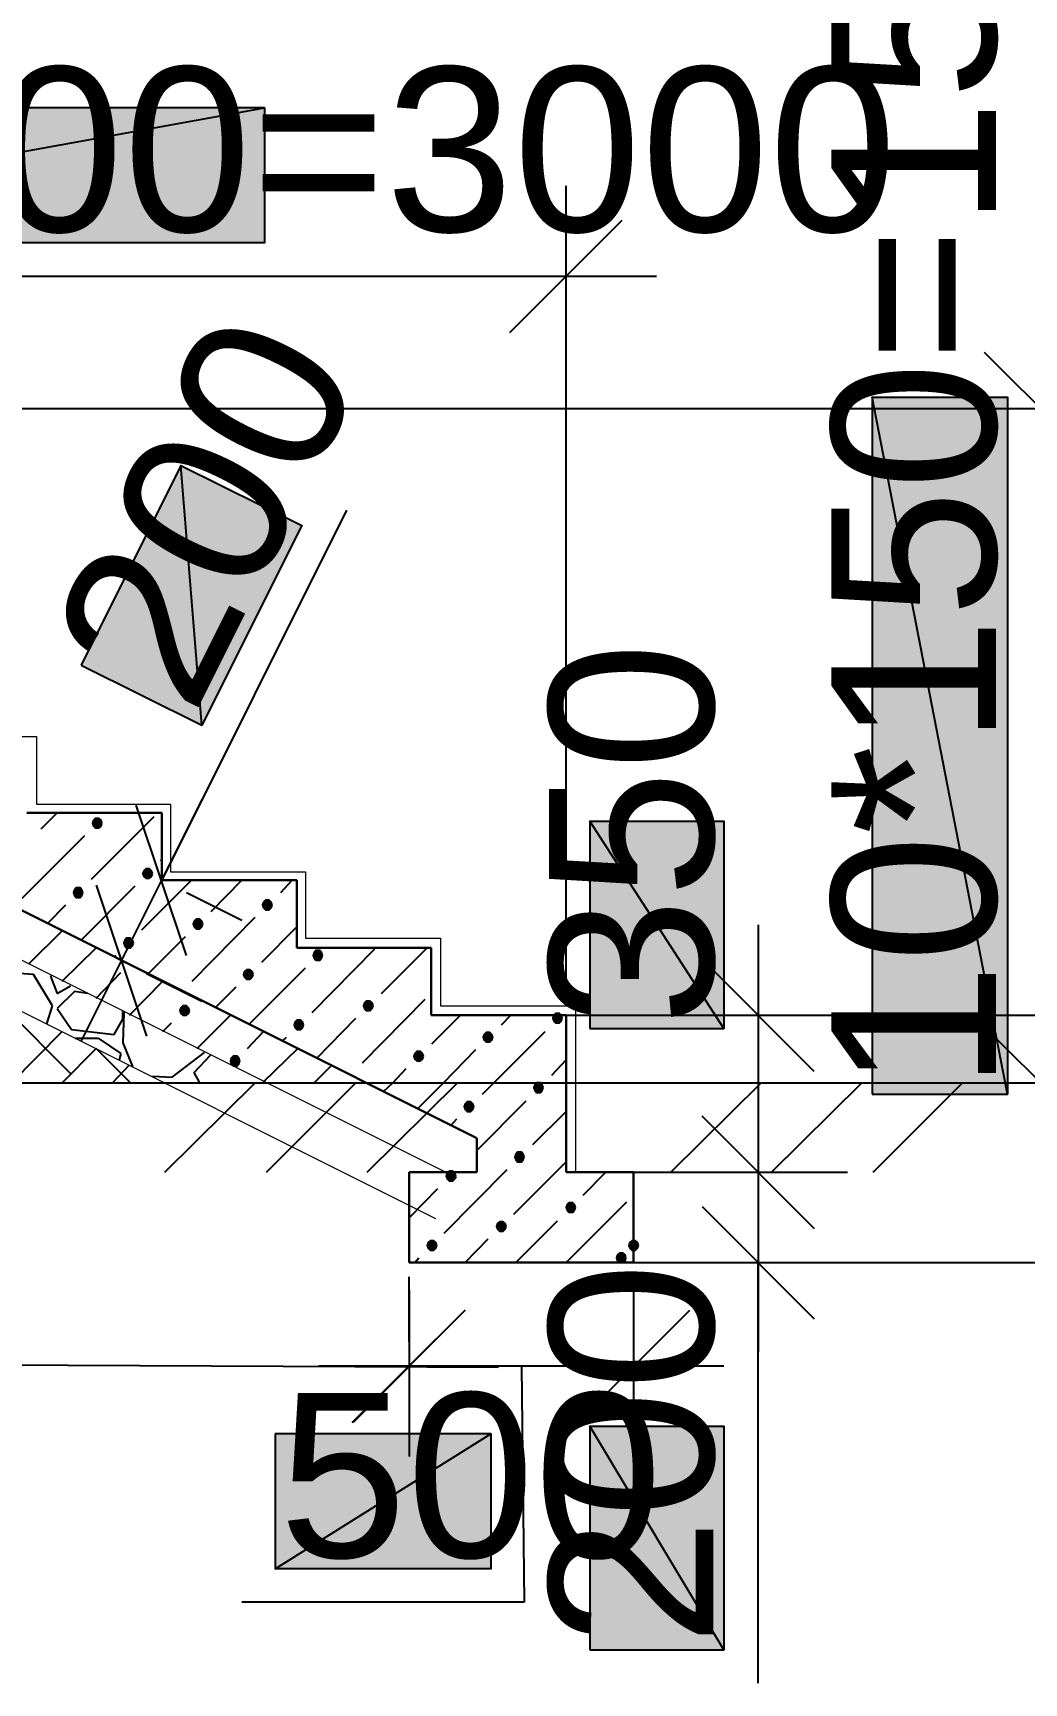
# Model space of a CAD drawing. Extents: x 8 to 21351, y 0 to 420.
# Drawn here: x 18423.39 to 18445.45, y 95.57 to 132.29 of the extents above; entities that cross this region are included whole.
import ezdxf

# ---------------------------------------------------------------- set-up
doc = ezdxf.new("R2010")
doc.units = 0
doc.styles.add('TEYPDFCAD_TEXT', font='arial.ttf')

msp = doc.modelspace()

# ---------------------------------------------------------------- hatches: boundary and pattern name
at = {"true_color": 0xffffff}
h = msp.add_hatch(color=0, dxfattribs=at)
h.paths.add_polyline_path([(18411.975, 130.619), (18411.975, 127.614), (18428.549, 130.619)])
h.paths.add_polyline_path([(18411.975, 127.614), (18428.549, 130.619), (18428.549, 127.614)])
h = msp.add_hatch(color=0, dxfattribs=at)
h.paths.add_polyline_path([(18442.074, 108.67), (18445.08, 108.67), (18442.074, 124.185)])
h.paths.add_polyline_path([(18445.08, 108.67), (18442.074, 124.185), (18445.08, 124.185)])
h = msp.add_hatch(color=0, dxfattribs=at)
h.paths.add_polyline_path([(18424.463, 118.216), (18427.152, 116.882), (18426.686, 122.661)])
h.paths.add_polyline_path([(18427.152, 116.882), (18426.686, 122.661), (18429.374, 121.327)])
for points in [[(18424.929, 114.702), (18424.908, 114.766), (18424.866, 114.808), (18424.781, 114.808), (18424.739, 114.766), (18424.717, 114.702), (18424.739, 114.639), (18424.781, 114.596), (18424.866, 114.596), (18424.908, 114.639)], [(18426.051, 113.58), (18426.03, 113.644), (18425.987, 113.686), (18425.903, 113.686), (18425.86, 113.644), (18425.839, 113.58), (18425.86, 113.517), (18425.903, 113.475), (18425.987, 113.475), (18426.03, 113.517)], [(18424.506, 113.157), (18424.485, 113.221), (18424.442, 113.263), (18424.358, 113.263), (18424.315, 113.221), (18424.294, 113.157), (18424.315, 113.094), (18424.358, 113.051), (18424.442, 113.051), (18424.485, 113.094)], [(18428.718, 112.882), (18428.697, 112.945), (18428.654, 112.988), (18428.57, 112.988), (18428.527, 112.945), (18428.506, 112.882), (18428.527, 112.818), (18428.57, 112.776), (18428.654, 112.776), (18428.697, 112.818)], [(18427.173, 112.459), (18427.152, 112.522), (18427.109, 112.564), (18427.025, 112.564), (18426.982, 112.522), (18426.961, 112.459), (18426.982, 112.395), (18427.025, 112.353), (18427.109, 112.353), (18427.152, 112.395)], [(18425.628, 112.035), (18425.606, 112.099), (18425.564, 112.141), (18425.479, 112.141), (18425.437, 112.099), (18425.416, 112.035), (18425.437, 111.972), (18425.479, 111.929), (18425.564, 111.929), (18425.606, 111.972)], [(18429.84, 111.76), (18429.819, 111.823), (18429.776, 111.866), (18429.692, 111.866), (18429.649, 111.823), (18429.628, 111.76), (18429.649, 111.697), (18429.692, 111.654), (18429.776, 111.654), (18429.819, 111.697)], [(18428.295, 111.337), (18428.273, 111.4), (18428.231, 111.442), (18428.146, 111.442), (18428.104, 111.4), (18428.083, 111.337), (18428.104, 111.273), (18428.146, 111.231), (18428.231, 111.231), (18428.273, 111.273)], [(18426.876, 110.532), (18426.855, 110.596), (18426.813, 110.638), (18426.728, 110.638), (18426.686, 110.596), (18426.665, 110.532), (18426.686, 110.469), (18426.728, 110.427), (18426.813, 110.427), (18426.855, 110.469)], [(18430.962, 110.638), (18430.94, 110.702), (18430.898, 110.744), (18430.813, 110.744), (18430.771, 110.702), (18430.75, 110.638), (18430.771, 110.575), (18430.813, 110.532), (18430.898, 110.532), (18430.94, 110.575)], [(18429.416, 110.215), (18429.395, 110.278), (18429.353, 110.321), (18429.268, 110.321), (18429.226, 110.278), (18429.205, 110.215), (18429.226, 110.151), (18429.268, 110.109), (18429.353, 110.109), (18429.395, 110.151)], [(18435.174, 110.363), (18435.153, 110.427), (18435.11, 110.469), (18435.026, 110.469), (18434.983, 110.427), (18434.962, 110.363), (18434.983, 110.299), (18435.026, 110.257), (18435.11, 110.257), (18435.153, 110.299)], [(18433.629, 109.94), (18433.607, 110.003), (18433.565, 110.046), (18433.48, 110.046), (18433.438, 110.003), (18433.417, 109.94), (18433.438, 109.876), (18433.48, 109.834), (18433.565, 109.834), (18433.607, 109.876)], [(18427.998, 109.41), (18427.977, 109.474), (18427.935, 109.516), (18427.85, 109.516), (18427.808, 109.474), (18427.787, 109.41), (18427.808, 109.347), (18427.85, 109.305), (18427.935, 109.305), (18427.977, 109.347)], [(18432.083, 109.516), (18432.062, 109.58), (18432.02, 109.622), (18431.935, 109.622), (18431.893, 109.58), (18431.872, 109.516), (18431.893, 109.453), (18431.935, 109.41), (18432.02, 109.41), (18432.062, 109.453)], [(18434.75, 108.818), (18434.729, 108.881), (18434.687, 108.924), (18434.602, 108.924), (18434.56, 108.881), (18434.539, 108.818), (18434.56, 108.754), (18434.602, 108.712), (18434.687, 108.712), (18434.729, 108.754)], [(18433.205, 108.394), (18433.184, 108.458), (18433.142, 108.5), (18433.057, 108.5), (18433.015, 108.458), (18432.994, 108.394), (18433.015, 108.331), (18433.057, 108.289), (18433.142, 108.289), (18433.184, 108.331)], [(18434.327, 107.273), (18434.306, 107.336), (18434.264, 107.379), (18434.179, 107.379), (18434.137, 107.336), (18434.115, 107.273), (18434.137, 107.209), (18434.179, 107.167), (18434.264, 107.167), (18434.306, 107.209)], [(18432.803, 106.849), (18432.782, 106.913), (18432.74, 106.955), (18432.655, 106.955), (18432.613, 106.913), (18432.591, 106.849), (18432.613, 106.786), (18432.655, 106.743), (18432.74, 106.743), (18432.782, 106.786)], [(18435.47, 106.151), (18435.449, 106.214), (18435.407, 106.257), (18435.322, 106.257), (18435.28, 106.214), (18435.258, 106.151), (18435.28, 106.087), (18435.322, 106.045), (18435.407, 106.045), (18435.449, 106.087)], [(18433.925, 105.728), (18433.904, 105.791), (18433.861, 105.833), (18433.777, 105.833), (18433.734, 105.791), (18433.713, 105.728), (18433.734, 105.664), (18433.777, 105.622), (18433.861, 105.622), (18433.904, 105.664)], [(18432.38, 105.304), (18432.359, 105.368), (18432.316, 105.41), (18432.232, 105.41), (18432.189, 105.368), (18432.168, 105.304), (18432.189, 105.241), (18432.232, 105.198), (18432.316, 105.198), (18432.359, 105.241)], [(18436.867, 105.304), (18436.846, 105.368), (18436.804, 105.41), (18436.719, 105.41), (18436.677, 105.368), (18436.655, 105.304), (18436.677, 105.241), (18436.719, 105.198), (18436.804, 105.198), (18436.846, 105.241)], [(18436.592, 105.029), (18436.571, 105.093), (18436.528, 105.135), (18436.444, 105.135), (18436.401, 105.093), (18436.38, 105.029), (18436.401, 104.966), (18436.444, 104.923), (18436.528, 104.923), (18436.571, 104.966)]]:
    msp.add_hatch(color=256).paths.add_polyline_path(points)
h = msp.add_hatch(color=0, dxfattribs=at)
h.paths.add_polyline_path([(18435.788, 110.13), (18438.772, 110.13), (18435.788, 114.745)])
h.paths.add_polyline_path([(18438.772, 110.13), (18435.788, 114.745), (18438.772, 114.745)])
h = msp.add_hatch(color=0, dxfattribs=at)
h.paths.add_polyline_path([(18428.781, 101.113), (18428.781, 98.107), (18433.586, 101.113)])
h.paths.add_polyline_path([(18428.781, 98.107), (18433.586, 101.113), (18433.586, 98.107)])
h = msp.add_hatch(color=0, dxfattribs=at)
h.paths.add_polyline_path([(18435.788, 96.308), (18438.772, 96.308), (18435.788, 101.282)])
h.paths.add_polyline_path([(18438.772, 96.308), (18435.788, 101.282), (18438.772, 101.282)])

# ---------------------------------------------------------------- linework, layer by layer
at = {"color": 7, "lineweight": 25}
for p, q in [((18435.258, 111.061), (18435.258, 128.884)), ((18434.01, 125.624), (18436.507, 128.122)), ((18403.254, 126.873), (18437.269, 126.873)), ((18447.069, 122.682), (18444.572, 125.18)), ((18408.885, 123.931), (18447.831, 123.931)), ((18430.369, 121.666), (18426.263, 113.432)), ((18427.152, 115.231), (18424.463, 109.855)), ((18426.813, 111.76), (18425.691, 115.104)), ((18424.802, 113.326), (18425.924, 109.961)), ((18426.813, 113.157), (18428.041, 112.543)), ((18439.534, 112.437), (18439.534, 104.923)), ((18440.783, 109.178), (18438.285, 111.675)), ((18425.924, 111.358), (18427.152, 110.744)), ((18435.258, 110.427), (18450.964, 110.427)), ((18435.893, 110.427), (18441.524, 110.427)), ((18444.572, 110.172), (18447.069, 107.675)), ((18435.893, 108.924), (18447.831, 108.924)), ((18439.534, 108.924), (18439.534, 102.933)), ((18438.285, 108.183), (18440.783, 105.685)), ((18440.783, 105.685), (18438.285, 108.183)), ((18435.893, 106.934), (18441.524, 106.934)), ((18437.396, 106.934), (18441.524, 106.934)), ((18438.285, 106.172), (18440.783, 103.674)), ((18436.761, 104.923), (18450.964, 104.923)), ((18437.396, 104.923), (18441.524, 104.923)), ((18439.534, 95.567), (18439.534, 104.923)), ((18431.766, 103.166), (18431.766, 104.606)), ((18431.766, 104.309), (18431.766, 100.605)), ((18436.761, 104.309), (18436.761, 100.605)), ((18430.496, 101.367), (18433.015, 103.865)), ((18433.015, 103.865), (18430.517, 101.367)), ((18435.512, 101.367), (18438.01, 103.865)), ((18393.243, 102.785), (18433.756, 102.595)), ((18438.772, 102.616), (18429.755, 102.616)), ((18434.264, 102.616), (18434.327, 97.367)), ((18434.327, 97.367), (18428.041, 97.367))]:
    msp.add_line(p, q, dxfattribs=at)
at = {"lineweight": 30}
for p, q in [((18433.269, 107.696), (18405.265, 121.708)), ((18433.269, 107.696), (18433.269, 106.934)), ((18433.269, 106.934), (18431.766, 106.934)), ((18431.766, 106.934), (18431.766, 104.923)), ((18436.761, 106.934), (18435.258, 106.934)), ((18436.761, 104.923), (18436.761, 106.934)), ((18431.766, 104.923), (18436.761, 104.923))]:
    msp.add_line(p, q, dxfattribs=at)
at = {"lineweight": 5}
for p, q in [((18432.824, 106.807), (18404.546, 120.946)), ((18432.359, 105.897), (18404.313, 119.93))]:
    msp.add_line(p, q, dxfattribs=at)
at = {"color": 7, "lineweight": 5}
for p, q in [((18420.463, 116.628), (18423.469, 116.628)), ((18423.469, 116.628), (18423.469, 115.126)), ((18423.469, 115.126), (18426.453, 115.126)), ((18426.453, 115.126), (18426.453, 113.623)), ((18426.453, 113.623), (18429.459, 113.623)), ((18429.459, 113.623), (18429.459, 112.141)), ((18429.459, 112.141), (18432.464, 112.141)), ((18432.464, 112.141), (18432.464, 110.638)), ((18432.464, 110.638), (18435.47, 110.638)), ((18435.47, 110.638), (18435.47, 106.934))]:
    msp.add_line(p, q, dxfattribs=at)
at = {"color": 7, "lineweight": 30}
for p, q in [((18423.257, 114.935), (18426.263, 114.935)), ((18426.263, 114.935), (18426.263, 113.432)), ((18426.263, 113.432), (18429.268, 113.432)), ((18429.268, 113.432), (18429.268, 111.929)), ((18429.268, 111.929), (18432.253, 111.929)), ((18432.253, 111.929), (18432.253, 110.427)), ((18432.253, 110.427), (18435.258, 110.427)), ((18435.258, 110.427), (18435.258, 106.934))]:
    msp.add_line(p, q, dxfattribs=at)
at = {"lineweight": 25}
for p, q in [((18423.574, 114.575), (18423.934, 114.935)), ((18424.696, 113.453), (18426.093, 114.85)), ((18423.151, 113.03), (18424.548, 114.427)), ((18426.241, 113.856), (18426.263, 113.898)), ((18424.463, 112.099), (18425.67, 113.305)), ((18425.818, 112.332), (18426.919, 113.432)), ((18427.363, 112.734), (18428.041, 113.432)), ((18428.908, 113.157), (18429.162, 113.432)), ((18423.723, 112.48), (18424.125, 112.882)), ((18426.94, 111.189), (18428.337, 112.607)), ((18428.485, 111.612), (18429.268, 112.395)), ((18423.299, 111.57), (18424.04, 112.31)), ((18425.966, 111.358), (18426.792, 112.183)), ((18424.04, 111.189), (18424.802, 111.929)), ((18425.204, 111.718), (18425.247, 111.76)), ((18429.607, 110.49), (18431.004, 111.908)), ((18431.152, 110.913), (18432.168, 111.929)), ((18423.405, 111.337), (18422.495, 111.4)), ((18423.828, 110.638), (18423.405, 111.337)), ((18423.807, 111.294), (18423.786, 111.294)), ((18423.786, 111.294), (18423.934, 110.913)), ((18424.802, 110.808), (18425.352, 111.379)), ((18428.21, 110.236), (18429.459, 111.485)), ((18423.934, 110.913), (18424.231, 111.083)), ((18424.315, 110.956), (18423.934, 110.575)), ((18424.612, 110.913), (18424.315, 110.956)), ((18425.543, 110.427), (18426.284, 111.189)), ((18427.448, 110.596), (18427.914, 111.061)), ((18424.231, 109.135), (18422.834, 110.532)), ((18423.701, 110.236), (18423.828, 110.638)), ((18423.934, 110.575), (18424.252, 110.109)), ((18430.729, 109.368), (18432.126, 110.786)), ((18425.204, 110.003), (18425.395, 110.342)), ((18425.395, 110.342), (18425.395, 110.511)), ((18425.416, 110.49), (18425.395, 109.813)), ((18426.284, 110.067), (18426.474, 110.257)), ((18427.046, 109.686), (18427.787, 110.427)), ((18429.713, 109.474), (18430.581, 110.363)), ((18432.274, 109.791), (18432.909, 110.427)), ((18433.819, 110.215), (18434.031, 110.427)), ((18422.918, 108.924), (18424.04, 110.067)), ((18424.252, 110.109), (18425.204, 110.003)), ((18424.336, 109.918), (18424.844, 109.918)), ((18424.844, 109.918), (18425.352, 109.58)), ((18425.395, 109.813), (18425.606, 109.284)), ((18428.168, 109.686), (18428.527, 110.067)), ((18428.951, 109.855), (18429.035, 109.94)), ((18433.65, 108.924), (18434.793, 110.067)), ((18424.04, 108.924), (18424.802, 109.686)), ((18425.564, 108.924), (18424.802, 109.686)), ((18425.352, 109.58), (18425.31, 109.432)), ((18426.495, 109.051), (18427.215, 109.601)), ((18426.982, 109.156), (18427.342, 109.537)), ((18428.527, 108.945), (18429.289, 109.686)), ((18432.528, 108.924), (18433.248, 109.665)), ((18434.941, 109.093), (18435.258, 109.432)), ((18425.162, 108.924), (18425.543, 109.326)), ((18426.051, 109.072), (18426.495, 109.051)), ((18427.109, 108.924), (18426.982, 109.156)), ((18429.649, 108.924), (18430.03, 109.305)), ((18431.406, 108.924), (18431.702, 109.241)), ((18349.068, 108.924), (18444.91, 108.924)), ((18349.068, 108.924), (18444.91, 108.924)), ((18426.284, 108.924), (18426.305, 108.945)), ((18426.326, 106.934), (18428.337, 108.924)), ((18428.591, 106.934), (18430.581, 108.924)), ((18430.771, 108.924), (18430.771, 108.945)), ((18430.835, 106.934), (18432.845, 108.924)), ((18431.194, 108.733), (18431.406, 108.924)), ((18431.956, 108.352), (18432.528, 108.924)), ((18433.396, 108.67), (18433.65, 108.924)), ((18437.587, 106.934), (18439.598, 108.924)), ((18439.83, 106.934), (18441.841, 108.924)), ((18442.095, 106.934), (18444.085, 108.924)), ((18433.269, 107.421), (18434.369, 108.522)), ((18432.697, 107.971), (18432.824, 108.119)), ((18434.518, 107.548), (18435.258, 108.289)), ((18432.549, 105.579), (18433.946, 106.998)), ((18434.094, 106.003), (18435.258, 107.167)), ((18435.639, 106.426), (18436.147, 106.934)), ((18431.766, 105.918), (18432.401, 106.574)), ((18435.258, 104.923), (18436.613, 106.278)), ((18434.137, 104.923), (18435.068, 105.855)), ((18433.015, 104.923), (18433.523, 105.452)), ((18431.893, 104.923), (18431.978, 105.029))]:
    msp.add_line(p, q, dxfattribs=at)
at = {"color": 0, "true_color": 0xffffff}
for points in [[(18411.975, 130.619), (18411.975, 127.614), (18428.549, 130.619)], [(18411.975, 127.614), (18428.549, 130.619), (18428.549, 127.614)], [(18442.074, 108.67), (18445.08, 108.67), (18442.074, 124.185)], [(18445.08, 108.67), (18442.074, 124.185), (18445.08, 124.185)], [(18424.463, 118.216), (18427.152, 116.882), (18426.686, 122.661)], [(18427.152, 116.882), (18426.686, 122.661), (18429.374, 121.327)], [(18435.788, 110.13), (18438.772, 110.13), (18435.788, 114.745)], [(18438.772, 110.13), (18435.788, 114.745), (18438.772, 114.745)], [(18428.781, 101.113), (18428.781, 98.107), (18433.586, 101.113)], [(18428.781, 98.107), (18433.586, 101.113), (18433.586, 98.107)], [(18435.788, 96.308), (18438.772, 96.308), (18435.788, 101.282)], [(18438.772, 96.308), (18435.788, 101.282), (18438.772, 101.282)]]:
    msp.add_lwpolyline(points, close=True, dxfattribs=at)
for points in [[(18424.929, 114.702), (18424.908, 114.766), (18424.866, 114.808), (18424.781, 114.808), (18424.739, 114.766), (18424.717, 114.702), (18424.739, 114.639), (18424.781, 114.596), (18424.866, 114.596), (18424.908, 114.639)], [(18426.051, 113.58), (18426.03, 113.644), (18425.987, 113.686), (18425.903, 113.686), (18425.86, 113.644), (18425.839, 113.58), (18425.86, 113.517), (18425.903, 113.475), (18425.987, 113.475), (18426.03, 113.517)], [(18424.506, 113.157), (18424.485, 113.221), (18424.442, 113.263), (18424.358, 113.263), (18424.315, 113.221), (18424.294, 113.157), (18424.315, 113.094), (18424.358, 113.051), (18424.442, 113.051), (18424.485, 113.094)], [(18428.718, 112.882), (18428.697, 112.945), (18428.654, 112.988), (18428.57, 112.988), (18428.527, 112.945), (18428.506, 112.882), (18428.527, 112.818), (18428.57, 112.776), (18428.654, 112.776), (18428.697, 112.818)], [(18427.173, 112.459), (18427.152, 112.522), (18427.109, 112.564), (18427.025, 112.564), (18426.982, 112.522), (18426.961, 112.459), (18426.982, 112.395), (18427.025, 112.353), (18427.109, 112.353), (18427.152, 112.395)], [(18425.628, 112.035), (18425.606, 112.099), (18425.564, 112.141), (18425.479, 112.141), (18425.437, 112.099), (18425.416, 112.035), (18425.437, 111.972), (18425.479, 111.929), (18425.564, 111.929), (18425.606, 111.972)], [(18429.84, 111.76), (18429.819, 111.823), (18429.776, 111.866), (18429.692, 111.866), (18429.649, 111.823), (18429.628, 111.76), (18429.649, 111.697), (18429.692, 111.654), (18429.776, 111.654), (18429.819, 111.697)], [(18428.295, 111.337), (18428.273, 111.4), (18428.231, 111.442), (18428.146, 111.442), (18428.104, 111.4), (18428.083, 111.337), (18428.104, 111.273), (18428.146, 111.231), (18428.231, 111.231), (18428.273, 111.273)], [(18426.876, 110.532), (18426.855, 110.596), (18426.813, 110.638), (18426.728, 110.638), (18426.686, 110.596), (18426.665, 110.532), (18426.686, 110.469), (18426.728, 110.427), (18426.813, 110.427), (18426.855, 110.469)], [(18430.962, 110.638), (18430.94, 110.702), (18430.898, 110.744), (18430.813, 110.744), (18430.771, 110.702), (18430.75, 110.638), (18430.771, 110.575), (18430.813, 110.532), (18430.898, 110.532), (18430.94, 110.575)], [(18429.416, 110.215), (18429.395, 110.278), (18429.353, 110.321), (18429.268, 110.321), (18429.226, 110.278), (18429.205, 110.215), (18429.226, 110.151), (18429.268, 110.109), (18429.353, 110.109), (18429.395, 110.151)], [(18435.174, 110.363), (18435.153, 110.427), (18435.11, 110.469), (18435.026, 110.469), (18434.983, 110.427), (18434.962, 110.363), (18434.983, 110.299), (18435.026, 110.257), (18435.11, 110.257), (18435.153, 110.299)], [(18433.629, 109.94), (18433.607, 110.003), (18433.565, 110.046), (18433.48, 110.046), (18433.438, 110.003), (18433.417, 109.94), (18433.438, 109.876), (18433.48, 109.834), (18433.565, 109.834), (18433.607, 109.876)], [(18427.998, 109.41), (18427.977, 109.474), (18427.935, 109.516), (18427.85, 109.516), (18427.808, 109.474), (18427.787, 109.41), (18427.808, 109.347), (18427.85, 109.305), (18427.935, 109.305), (18427.977, 109.347)], [(18432.083, 109.516), (18432.062, 109.58), (18432.02, 109.622), (18431.935, 109.622), (18431.893, 109.58), (18431.872, 109.516), (18431.893, 109.453), (18431.935, 109.41), (18432.02, 109.41), (18432.062, 109.453)], [(18434.75, 108.818), (18434.729, 108.881), (18434.687, 108.924), (18434.602, 108.924), (18434.56, 108.881), (18434.539, 108.818), (18434.56, 108.754), (18434.602, 108.712), (18434.687, 108.712), (18434.729, 108.754)], [(18433.205, 108.394), (18433.184, 108.458), (18433.142, 108.5), (18433.057, 108.5), (18433.015, 108.458), (18432.994, 108.394), (18433.015, 108.331), (18433.057, 108.289), (18433.142, 108.289), (18433.184, 108.331)], [(18434.327, 107.273), (18434.306, 107.336), (18434.264, 107.379), (18434.179, 107.379), (18434.137, 107.336), (18434.115, 107.273), (18434.137, 107.209), (18434.179, 107.167), (18434.264, 107.167), (18434.306, 107.209)], [(18432.803, 106.849), (18432.782, 106.913), (18432.74, 106.955), (18432.655, 106.955), (18432.613, 106.913), (18432.591, 106.849), (18432.613, 106.786), (18432.655, 106.743), (18432.74, 106.743), (18432.782, 106.786)], [(18435.47, 106.151), (18435.449, 106.214), (18435.407, 106.257), (18435.322, 106.257), (18435.28, 106.214), (18435.258, 106.151), (18435.28, 106.087), (18435.322, 106.045), (18435.407, 106.045), (18435.449, 106.087)], [(18433.925, 105.728), (18433.904, 105.791), (18433.861, 105.833), (18433.777, 105.833), (18433.734, 105.791), (18433.713, 105.728), (18433.734, 105.664), (18433.777, 105.622), (18433.861, 105.622), (18433.904, 105.664)], [(18432.38, 105.304), (18432.359, 105.368), (18432.316, 105.41), (18432.232, 105.41), (18432.189, 105.368), (18432.168, 105.304), (18432.189, 105.241), (18432.232, 105.198), (18432.316, 105.198), (18432.359, 105.241)], [(18436.867, 105.304), (18436.846, 105.368), (18436.804, 105.41), (18436.719, 105.41), (18436.677, 105.368), (18436.655, 105.304), (18436.677, 105.241), (18436.719, 105.198), (18436.804, 105.198), (18436.846, 105.241)], [(18436.592, 105.029), (18436.571, 105.093), (18436.528, 105.135), (18436.444, 105.135), (18436.401, 105.093), (18436.38, 105.029), (18436.401, 104.966), (18436.444, 104.923), (18436.528, 104.923), (18436.571, 104.966)]]:
    msp.add_lwpolyline(points, close=True)

# ---------------------------------------------------------------- texts
at = {"color": 7, "style": 'TEYPDFCAD_TEXT'}
for s, height, rotation, p in [('10*150=1500', 3.66183, 90, (18444.826, 108.754)), ('200', 3.6618, 63.4352, (18426.961, 117.052)), ('350', 3.6618, 90, (18438.539, 110.194)), ('200', 3.6618, 90, (18438.539, 96.393))]:
    msp.add_text(s, height=height, rotation=rotation, dxfattribs=at).set_placement(p)
for s, height, p in [('10*300=3000', 3.66183, (18412.039, 127.868)), ('500', 3.6618, (18428.866, 98.361))]:
    msp.add_text(s, height=height, dxfattribs=at).set_placement(p)

doc.saveas('drawing.dxf')
